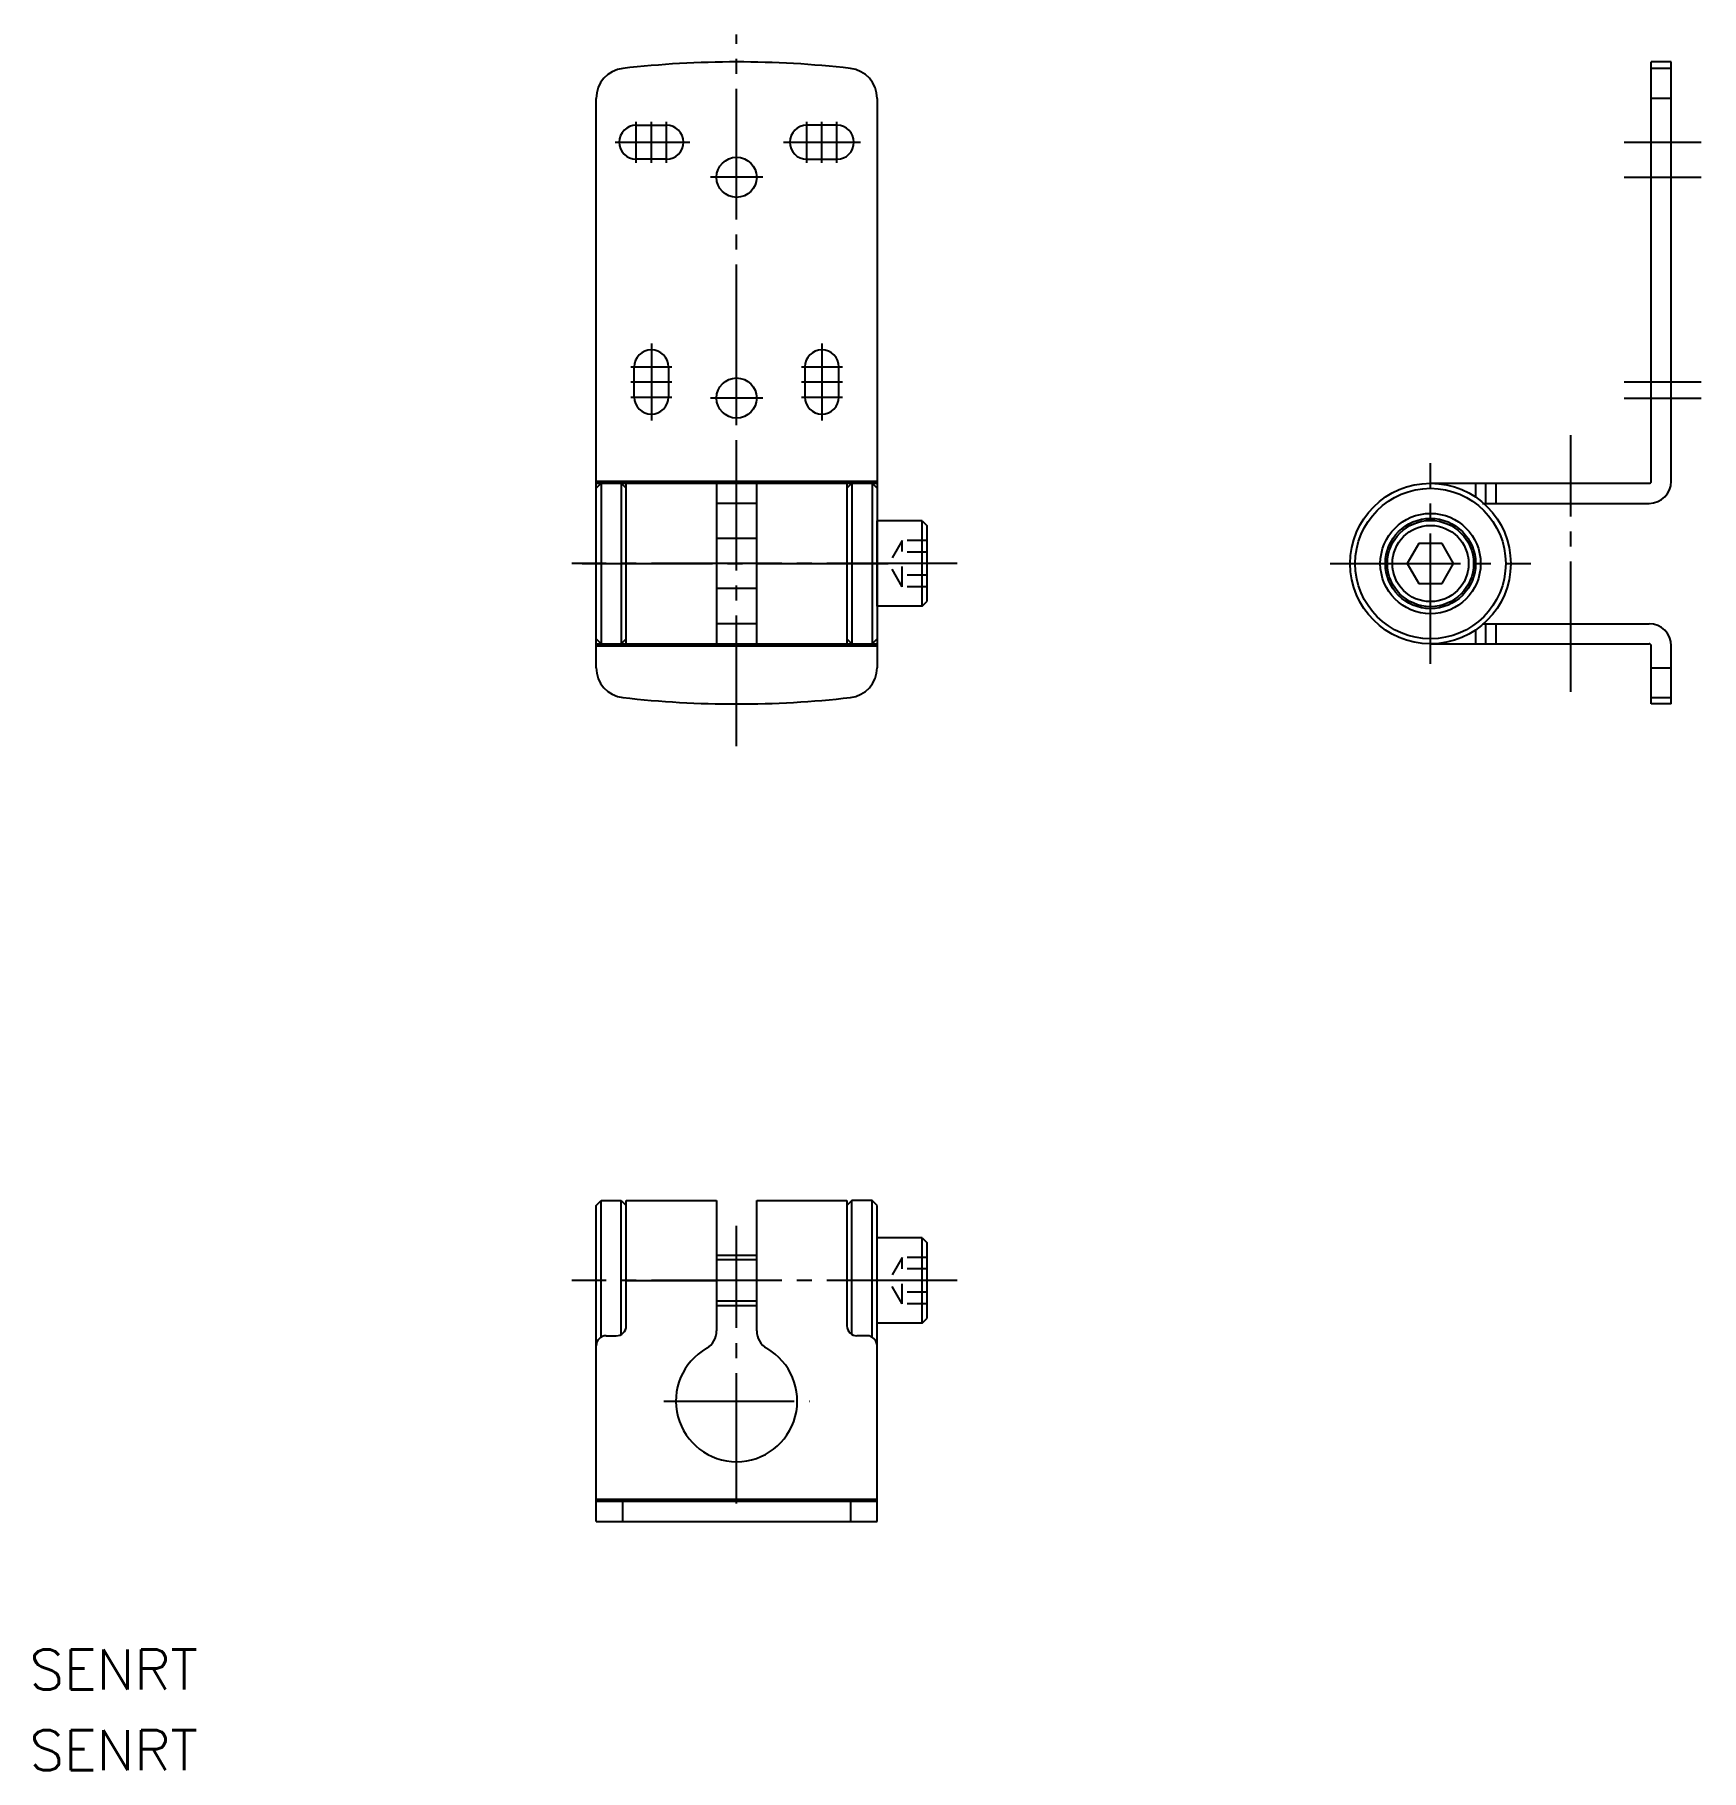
# Model space of a CAD drawing. Extents: x -14 to 152, y 99 to 272.
import ezdxf

# ---------------------------------------------------------------- set-up
doc = ezdxf.new("R2010")
doc.units = 0
doc.linetypes.add('CENTER', pattern=[17.5, 13, -1.5, 1.5, -1.5])
doc.linetypes.add('DASHED', pattern=[3.5, 2, -1.5])
doc.layers.get('0').update_dxf_attribs({"linetype": 'CONTINUOUS'})
doc.layers.add('CENTER', color=1, linetype='CENTER')
doc.styles.get("Standard").update_dxf_attribs({"font": 'txt.shx', "bigfont": '@extfont2.shx'})

msp = doc.modelspace()

# ---------------------------------------------------------------- linework, layer by layer
at = {"color": 7, "linetype": 'CONTINUOUS'}
for p, q in [((146.7, 227.82), (146.7, 269.62)), ((148.7, 269.62), (146.7, 269.62)), ((148.7, 268.97), (146.7, 268.97)), ((148.7, 227.82), (148.7, 269.62)), ((41.53, 209.24), (41.53, 265.99)), ((69.53, 265.99), (69.53, 209.24)), ((148.7, 265.99), (146.7, 265.99)), ((45.53, 263.32), (48.53, 263.32)), ((65.53, 263.32), (62.53, 263.32)), ((48.53, 259.92), (45.53, 259.92)), ((62.53, 259.92), (65.53, 259.92)), ((45.33, 236.22), (45.33, 239.22)), ((48.73, 239.22), (48.73, 236.22)), ((62.33, 239.22), (62.33, 236.22)), ((65.73, 236.22), (65.73, 239.22)), ((41.53, 227.82), (69.53, 227.82)), ((41.53, 227.62), (69.53, 227.62)), ((41.53, 227.12), (42.03, 227.62)), ((42.03, 227.62), (42.03, 211.62)), ((44.03, 227.62), (44.53, 227.12)), ((44.03, 227.62), (44.03, 211.62)), ((44.53, 211.62), (44.53, 227.62)), ((53.53, 227.62), (53.53, 211.62)), ((57.53, 211.62), (57.53, 227.62)), ((66.53, 227.62), (66.53, 211.62)), ((67.03, 227.62), (66.53, 227.12)), ((67.03, 227.62), (67.03, 211.62)), ((69.53, 227.12), (69.03, 227.62)), ((69.03, 227.62), (69.03, 211.62)), ((124.7, 227.62), (146.5, 227.62)), ((129.2, 227.62), (129.2, 226.19)), ((130.2, 227.62), (130.2, 225.62)), ((131.2, 227.62), (131.2, 225.62)), ((57.53, 225.62), (53.53, 225.62)), ((129.87, 225.62), (146.5, 225.62)), ((74.03, 223.87), (69.53, 223.87)), ((69.53, 215.37), (69.53, 223.87)), ((74.03, 215.37), (74.03, 223.87)), ((74.03, 223.87), (74.53, 223.37)), ((74.53, 215.87), (74.53, 223.37)), ((57.53, 222.12), (53.53, 222.12)), ((123.54, 221.62), (122.39, 219.62)), ((125.85, 221.62), (123.54, 221.62)), ((127.01, 219.62), (125.85, 221.62)), ((122.39, 219.62), (123.54, 217.62)), ((125.85, 217.62), (127.01, 219.62)), ((57.53, 217.12), (53.53, 217.12)), ((123.54, 217.62), (125.85, 217.62)), ((74.03, 215.37), (69.53, 215.37)), ((74.03, 215.37), (74.53, 215.87)), ((57.53, 213.62), (53.53, 213.62)), ((129.2, 213.04), (129.2, 211.62)), ((129.87, 213.62), (146.5, 213.62)), ((130.2, 213.62), (130.2, 211.62)), ((131.2, 213.62), (131.2, 211.62)), ((41.53, 212.12), (42.03, 211.62)), ((41.53, 211.62), (69.53, 211.62)), ((41.53, 211.42), (69.53, 211.42)), ((44.03, 211.62), (44.53, 212.12)), ((67.03, 211.62), (66.53, 212.12)), ((69.53, 212.12), (69.03, 211.62)), ((124.7, 211.62), (146.5, 211.62)), ((146.7, 205.62), (146.7, 211.42)), ((148.7, 205.62), (148.7, 211.42)), ((146.7, 209.24), (148.7, 209.24)), ((146.7, 206.26), (148.7, 206.26)), ((148.7, 205.62), (146.7, 205.62)), ((41.53, 155.64), (42.03, 156.14)), ((42.03, 142.51), (42.03, 156.14)), ((42.03, 156.14), (44.03, 156.14)), ((44.03, 142.78), (44.03, 156.14)), ((44.03, 156.14), (44.53, 155.64)), ((44.53, 143.64), (44.53, 156.14)), ((44.53, 156.14), (53.53, 156.14)), ((53.53, 156.14), (53.53, 143.13)), ((57.53, 143.13), (57.53, 156.14)), ((57.53, 156.14), (66.53, 156.14)), ((67.03, 156.14), (66.53, 155.64)), ((66.53, 156.14), (66.53, 143.64)), ((67.03, 142.78), (67.03, 156.14)), ((69.03, 156.14), (67.03, 156.14)), ((69.03, 142.51), (69.03, 156.14)), ((69.53, 155.64), (69.03, 156.14)), ((41.53, 124.14), (41.53, 155.64)), ((69.53, 124.14), (69.53, 155.64)), ((74.03, 152.39), (69.53, 152.39)), ((69.53, 143.89), (69.53, 152.39)), ((74.03, 143.89), (74.03, 152.39)), ((74.03, 152.39), (74.53, 151.89)), ((57.53, 150.64), (53.53, 150.64)), ((74.53, 144.39), (74.53, 151.89)), ((44.53, 148.14), (53.53, 148.14)), ((57.53, 145.64), (53.53, 145.64)), ((74.03, 143.89), (69.53, 143.89)), ((74.03, 143.89), (74.53, 144.39)), ((42.53, 142.64), (43.53, 142.64)), ((68.53, 142.64), (67.53, 142.64)), ((41.53, 126.34), (69.53, 126.34)), ((41.53, 126.14), (69.53, 126.14)), ((44.19, 124.14), (44.19, 126.14)), ((66.87, 126.14), (66.87, 124.14)), ((41.53, 124.14), (69.53, 124.14))]:
    msp.add_line(p, q, dxfattribs=at)
at = {"color": 3, "linetype": 'DASHED'}
for p, q in [((72.03, 221.93), (70.7, 219.62)), ((72.03, 217.31), (72.03, 221.93)), ((74.53, 221.93), (72.03, 221.93)), ((74.53, 220.77), (72.03, 220.77)), ((72.03, 217.31), (70.7, 219.62)), ((71.37, 218.46), (71.37, 218.46)), ((74.53, 218.46), (72.03, 218.46)), ((71.7, 217.88), (71.7, 217.88)), ((74.53, 217.31), (72.03, 217.31)), ((72.03, 150.45), (70.7, 148.14)), ((72.03, 145.83), (72.03, 150.45)), ((74.53, 150.45), (72.03, 150.45)), ((74.53, 149.3), (72.03, 149.3)), ((72.03, 145.83), (70.7, 148.14)), ((71.37, 146.99), (71.37, 146.99)), ((71.7, 146.41), (71.7, 146.41)), ((74.53, 146.99), (72.03, 146.99)), ((74.53, 145.83), (72.03, 145.83))]:
    msp.add_line(p, q, dxfattribs=at)
at = {"color": 3, "linetype": 'CONTINUOUS'}
for p, q in [((57.53, 150.21), (53.53, 150.21)), ((57.53, 146.08), (53.53, 146.08))]:
    msp.add_line(p, q, dxfattribs=at)
at = {"color": 7, "linetype": 'CONTINUOUS'}
for centre, radius in [((55.53, 258.12), 2), ((55.53, 236.12), 2), ((124.7, 219.62), 8), ((124.7, 219.62), 7.5), ((124.7, 219.62), 5), ((124.7, 219.62), 4.5), ((124.7, 219.62), 4.3), ((124.7, 219.62), 3.8)]:
    msp.add_circle(centre, radius, dxfattribs=at)
for centre, radius, start, end in [((44.53, 265.99), 3, 96.5115, 180), ((55.53, 169.62), 100, 83.4885, 96.5115), ((66.53, 265.99), 3, 0, 83.4885), ((45.53, 261.62), 1.7, 90, 270), ((48.53, 261.62), 1.7, 270, 90), ((62.53, 261.62), 1.7, 90, 270), ((65.53, 261.62), 1.7, 270, 90), ((47.03, 239.22), 1.7, 0, 180), ((64.03, 239.22), 1.7, 0, 180), ((47.03, 236.22), 1.7, 180, 0), ((64.03, 236.22), 1.7, 180, 0), ((146.5, 227.82), 2.2, 270, 0), ((146.5, 227.82), 0.2, 270, 0), ((146.5, 211.42), 2.2, 0, 90), ((146.5, 211.42), 0.2, 0, 90), ((44.53, 209.24), 3, 180, 263.4885), ((66.53, 209.24), 3, 276.5115, 0), ((55.53, 305.62), 100, 263.4885, 276.5115), ((43.53, 143.64), 1, 270, 0), ((67.53, 143.64), 1, 180, 270), ((42.53, 141.64), 1, 90, 180), ((51.53, 143.13), 2, 299.7947, 0), ((59.53, 143.13), 2, 180, 240.2053), ((68.53, 141.64), 1, 0, 90), ((55.53, 136.14), 6.05, 119.7947, 60.2053)]:
    msp.add_arc(centre, radius, start, end, dxfattribs=at)
at = {"layer": 'CENTER', "color": 1, "linetype": 'CENTER'}
for p, q in [((55.53, 201.43), (55.53, 272.34)), ((45.53, 259.58), (45.53, 263.66)), ((47.03, 259.58), (47.03, 263.66)), ((48.53, 259.58), (48.53, 263.66)), ((62.53, 259.58), (62.53, 263.66)), ((64.03, 259.58), (64.03, 263.66)), ((65.53, 259.58), (65.53, 263.66)), ((43.41, 261.62), (50.85, 261.62)), ((60.19, 261.62), (67.87, 261.62)), ((144.02, 261.62), (151.7, 261.62)), ((55.53, 255.52), (55.53, 260.72)), ((58.13, 258.12), (52.93, 258.12)), ((144.02, 258.12), (151.7, 258.12)), ((47.03, 241.56), (47.03, 233.88)), ((64.03, 241.56), (64.03, 233.88)), ((44.99, 239.22), (49.07, 239.22)), ((61.99, 239.22), (66.07, 239.22)), ((44.99, 237.72), (49.07, 237.72)), ((55.53, 233.52), (55.53, 238.72)), ((61.99, 237.72), (66.07, 237.72)), ((144.02, 237.72), (151.7, 237.72)), ((44.99, 236.22), (49.07, 236.22)), ((58.13, 236.12), (52.93, 236.12)), ((61.99, 236.22), (66.07, 236.22)), ((144.02, 236.12), (151.7, 236.12)), ((138.7, 206.82), (138.7, 232.42)), ((124.7, 209.62), (124.7, 229.62)), ((77.53, 219.62), (39.12, 219.62)), ((40.13, 219.62), (70.93, 219.62)), ((114.7, 219.62), (134.7, 219.62)), ((55.53, 125.92), (55.53, 153.6)), ((77.53, 148.14), (39.12, 148.14)), ((48.27, 136.14), (62.79, 136.14))]:
    msp.add_line(p, q, dxfattribs=at)

# ---------------------------------------------------------------- texts
at = {"color": 7, "linetype": 'CONTINUOUS'}
for p in [(-14.96, 107.37), (-14.96, 99.33)]:
    msp.add_text('SENRT', height=4, dxfattribs=at).set_placement(p)

doc.saveas('drawing.dxf')
